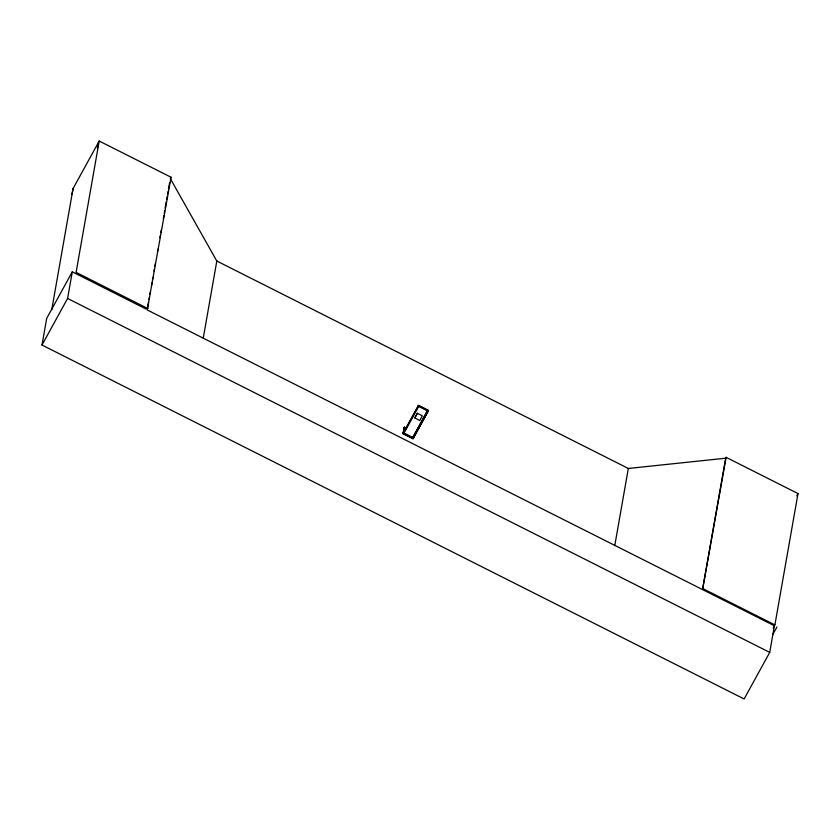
<?xml version="1.0" encoding="UTF-8"?>
<svg xmlns="http://www.w3.org/2000/svg" width="840" height="840" viewBox="0 0 840 840"><rect width="100%" height="100%" fill="white"/><g stroke="black" fill="none" stroke-linecap="round" stroke-linejoin="round"><path stroke-width="1.26" d="M403.221 433.356L404.376 427.235L406.592 428.369L404.376 427.245L404.061 427.822L406.308 428.925M403.442 432.947L404.407 427.256M403.746 433.524L418.992 405.846M71.967 194.229L73.07 188.57L99.204 141.036L171.077 177.261L147.221 309.95L774.417 625.769L769.724 652.397L744.125 698.964L42 345.03L46.683 318.402L72.282 271.834L146.108 309.046M51.776 309.603L73.07 188.57M42 345.03L67.599 298.463L72.282 271.834M99.204 141.036L76.094 272.36L147.966 308.595M147.504 308.354L148.628 301.938M149.079 299.366L149.53 296.793M149.982 294.231L150.434 291.659M151.567 285.233L152.019 282.671M152.471 280.098L152.922 277.526M154.056 271.11L154.508 268.538M154.959 265.965L155.41 263.403M157.447 251.843L157.899 249.27M159.936 237.709L160.388 235.137M160.839 232.575L161.291 230.003M163.317 218.442L163.769 215.87M164.231 213.308L164.682 210.735M165.134 208.163L166.257 201.747M166.709 199.174L167.16 196.602M167.612 194.04L168.063 191.468M168.515 188.895L169.649 182.48M203.249 338.1L216.867 260.726M418.341 405.699L428.358 410.687L413.007 438.732L403.022 433.703L404.135 427.707L406.35 428.82M403.882 432.548L404.712 428.001M414.813 417.921L417.375 413.259L422.342 415.853L419.79 420.515L414.813 417.921L417.375 413.259M412.419 438.186L427.781 410.245L412.43 438.155M428.4 410.55L418.446 405.426L428.421 410.456L412.976 438.721L413.018 438.029M403.358 432.957L413.332 437.987L403.399 432.8M171.077 177.261L170.331 178.626L216.815 261.03L628.331 468.468L725.655 458.209L726.127 457.338L798 493.574L774.889 624.897L773.178 628.026M614.775 545.538L628.331 468.468M725.655 458.209L702.545 589.544L726.127 457.338M97.356 148.05L98.459 142.391M413.123 438.207L403.064 433.64L418.519 405.615M403.064 433.461L418.446 405.426M412.933 438.48L428.306 410.75M796.74 495.863L798 493.574M772.622 634.82L776.958 626.934M418.11 406.119L428.085 411.149M403.137 433.178L413.091 438.438L403.158 433.293M404.061 427.959L406.276 429.082M703.017 588.672L774.889 624.897M67.599 298.463L769.724 652.397"/></g></svg>
